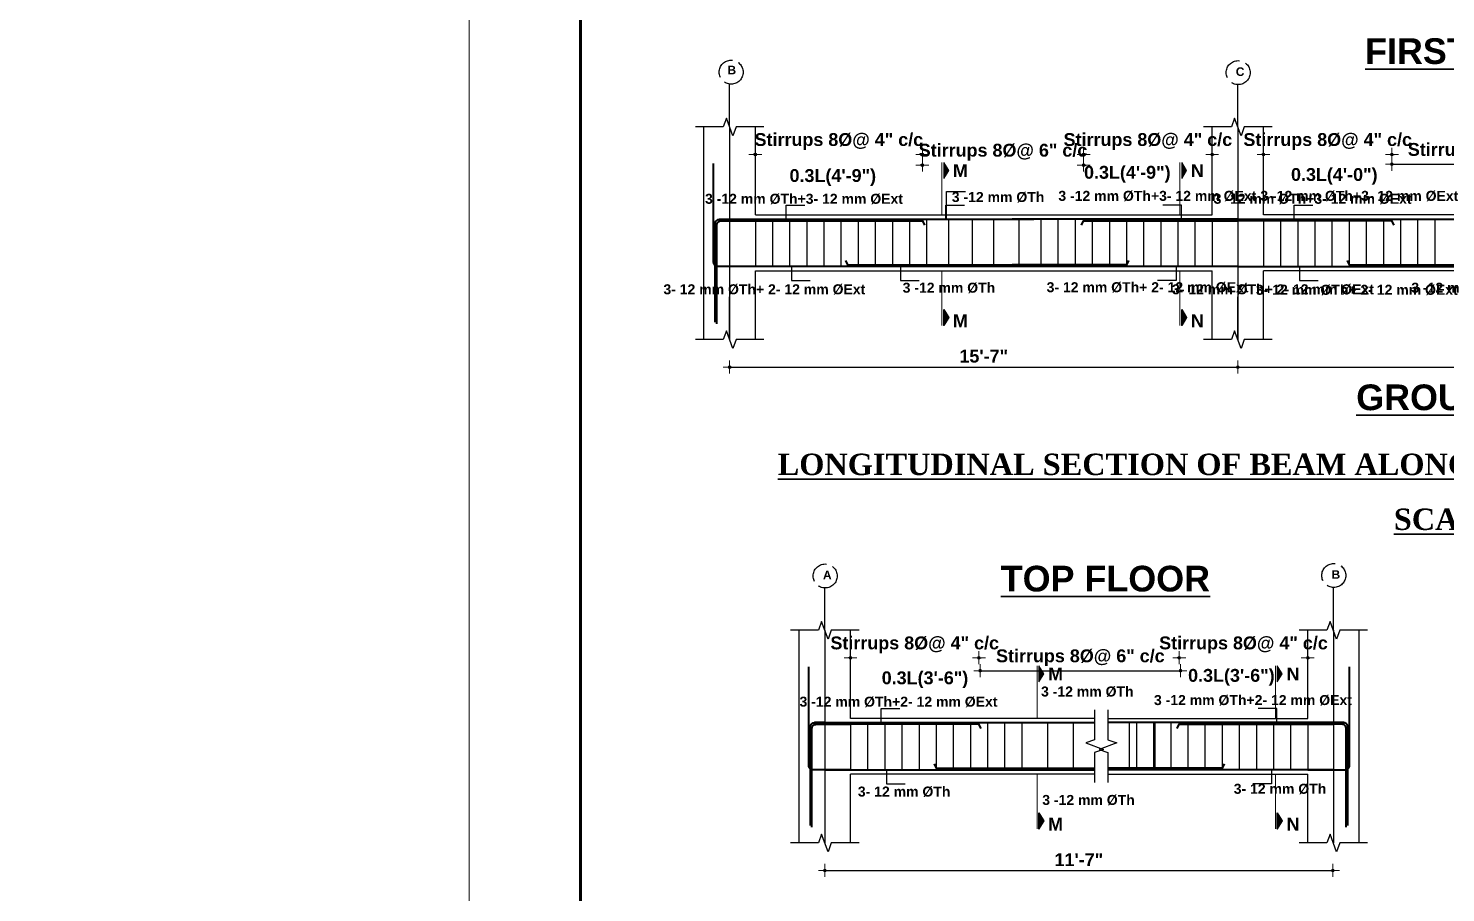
# Model space of a CAD drawing. Header units: inches. Extents: x -12071822 to 12321209, y -1222525 to 1319227.
# Drawn here: x 127889 to 128551, y 49172 to 49576 of the extents above; entities that cross this region are included whole.
import ezdxf
from ezdxf.enums import TextEntityAlignment as Align

# ---------------------------------------------------------------- set-up
doc = ezdxf.new("R2010")
doc.units = ezdxf.units.IN
doc.header["$MEASUREMENT"] = 0
doc.header["$PDMODE"] = 35
doc.linetypes.add('ACAD_ISO02W100', pattern=[15, 12, -3])
for name, color, linetype, lineweight in [('BAR', 5, 'Continuous', 40), ('BORDER', 7, 'Continuous', 60), ('Dimension', 130, 'Continuous', 9), ('Hatch', 9, 'Continuous', 9), ('HATCH1', 4, 'ACAD_ISO02W100', 13), ('TEXT', 255, 'Continuous', 35), ('Window', 3, 'Continuous', 0), ('Windows', 151, 'Continuous', 15)]:
    doc.layers.add(name, color=color, linetype=linetype, lineweight=lineweight)
doc.layers.add('STIRRUP', color=10, linetype='Continuous')
doc.styles.add('1.8 str', font='times.ttf', dxfattribs={"width": 0.8, "height": 6})
doc.styles.add('STYLE1', font='arialbd.ttf')
doc.dimstyles.new('1.4', dxfattribs={"dimscale": 0, "dimtxt": 6, "dimasz": 0.5, "dimexe": 2, "dimexo": 9, "dimgap": 2, "dimtad": 1, "dimdec": 0, "dimlfac": 0.5, "dimzin": 3, "dimdsep": 46, "dimlunit": 4, "dimtxsty": '1.8 str', "dimblk": 'DIM', "dimcen": 3, "dimdle": 3, "dimse1": 1, "dimse2": 1, "dimclrd": 256, "dimclre": 256, "dimclrt": 7, "dimadec": 1, "dimazin": 2, "dimtfac": 1, "dimtdec": 0, "dimtix": 1, "dimtofl": 0, "dimtmove": 2, "dimatfit": 3, "dimldrblk": 'ARROW', "dimfxl": 2, "dimfrac": 2, "dimtolj": 2, "dimtzin": 0, "dimarcsym": 0})

# ---------------------------------------------------------------- blocks, each defined once
blk = doc.blocks.new('DIM')
at = {"layer": 'Dimension'}
h = blk.add_hatch(color=256, dxfattribs=at)
h.paths.add_polyline_path([(0, 1.3), (0, 0), (1.3, 0, 0.414214)])
h.paths.add_polyline_path([(1.3, 0), (0, 0), (0, -1.3, 0.414214)])
h.paths.add_polyline_path([(0, 0), (-1.3, 0, 0.414214), (0, -1.3)])
h.paths.add_polyline_path([(0, 1.3, 0.414214), (-1.3, 0), (0, 0)])
for p, q in [((-6, 0), (6, 0)), ((0, 6), (0, -6))]:
    blk.add_line(p, q, dxfattribs=at)
blk.add_circle((0, 0), 1.28, dxfattribs=at)
blk = doc.blocks.new('*D2390')
at = {"layer": 'Defpoints', "color": 0, "ltscale": 10, "transparency": 16777216}
for p in [(128306.27, 49517.12), (128228.27, 49505.14), (128306.27, 49500.58)]:
    blk.add_point(p, dxfattribs=at)
at = {"layer": 'Dimension', "lineweight": -2, "ltscale": 10, "transparency": 16777216}
for p, q in [((128227.77, 49517.12), (128227.27, 49517.12)), ((128306.77, 49517.12), (128307.27, 49517.12))]:
    blk.add_line(p, q, dxfattribs=at)
at = {"layer": 'Dimension', "lineweight": -2, "ltscale": 10, "transparency": 16777216, "xscale": 0.5, "yscale": 0.5, "zscale": 0.5}
blk.add_blockref('DIM', (128228.27, 49517.12), dxfattribs=at)
at = {"layer": 'Dimension', "lineweight": -2, "ltscale": 10, "transparency": 16777216, "xscale": 0.5, "yscale": 0.5, "zscale": 0.5, "rotation": 180}
blk.add_blockref('DIM', (128306.27, 49517.12), dxfattribs=at)
at = {"layer": 'Dimension', "color": 7, "ltscale": 10, "transparency": 16777216, "insert": (128267.27, 49523.15), "char_height": 6, "attachment_point": 5, "style": 'STYLE1'}
blk.add_mtext('\\A2;Stirrups 8%%C@ 4" c/c', dxfattribs=at)
blk = doc.blocks.new('ARROW')
at = {"layer": 'Hatch'}
h = blk.add_hatch(color=256, dxfattribs=at)
h.dxf.hatch_style = 1
h.paths.add_polyline_path([(12191115.8, -1270860.1), (12191485.4, -1270660.1), (12191115.8, -1270660.1)])
for p, q in [((12191115.8, -1270860.1), (12191115.8, -1270060.1)), ((12191015.8, -1270160.1), (12196382.9, -1270160.1)), ((12191485.4, -1270660.1), (12190746.1, -1270660.1)), ((12190746.1, -1270660.1), (12191115.8, -1270860.1)), ((12191485.4, -1270660.1), (12191115.8, -1270860.1))]:
    blk.add_line(p, q, dxfattribs=at)
blk = doc.blocks.new('*D2391')
at = {"layer": 'Defpoints', "color": 0, "ltscale": 10, "transparency": 16777216}
for p in [(128381.62, 49512.14), (128306.27, 49495.6), (128381.62, 49481.09)]:
    blk.add_point(p, dxfattribs=at)
at = {"layer": 'Dimension', "lineweight": -2, "ltscale": 10, "transparency": 16777216}
for p, q in [((128305.77, 49512.14), (128305.27, 49512.14)), ((128382.12, 49512.14), (128382.62, 49512.14))]:
    blk.add_line(p, q, dxfattribs=at)
at = {"layer": 'Dimension', "lineweight": -2, "ltscale": 10, "transparency": 16777216, "xscale": 0.5, "yscale": 0.5, "zscale": 0.5}
blk.add_blockref('DIM', (128306.27, 49512.14), dxfattribs=at)
at = {"layer": 'Dimension', "lineweight": -2, "ltscale": 10, "transparency": 16777216, "xscale": 0.5, "yscale": 0.5, "zscale": 0.5, "rotation": 180}
blk.add_blockref('DIM', (128381.62, 49512.14), dxfattribs=at)
at = {"layer": 'Dimension', "color": 7, "ltscale": 10, "transparency": 16777216, "insert": (128343.95, 49518.17), "char_height": 6, "attachment_point": 5, "style": 'STYLE1'}
blk.add_mtext('\\A2;Stirrups 8%%C@ 6" c/c', dxfattribs=at)
blk = doc.blocks.new('*D2392')
at = {"layer": 'Defpoints', "color": 0, "ltscale": 10, "transparency": 16777216}
for p in [(128441.62, 49517.12), (128441.62, 49503.58), (128381.62, 49486.07)]:
    blk.add_point(p, dxfattribs=at)
at = {"layer": 'Dimension', "lineweight": -2, "ltscale": 10, "transparency": 16777216}
for p, q in [((128381.12, 49517.12), (128380.62, 49517.12)), ((128442.12, 49517.12), (128442.62, 49517.12))]:
    blk.add_line(p, q, dxfattribs=at)
at = {"layer": 'Dimension', "lineweight": -2, "ltscale": 10, "transparency": 16777216, "xscale": 0.5, "yscale": 0.5, "zscale": 0.5}
blk.add_blockref('DIM', (128381.62, 49517.12), dxfattribs=at)
at = {"layer": 'Dimension', "lineweight": -2, "ltscale": 10, "transparency": 16777216, "xscale": 0.5, "yscale": 0.5, "zscale": 0.5, "rotation": 180}
blk.add_blockref('DIM', (128441.62, 49517.12), dxfattribs=at)
at = {"layer": 'Dimension', "color": 7, "ltscale": 10, "transparency": 16777216, "insert": (128411.62, 49523.15), "char_height": 6, "attachment_point": 5, "style": 'STYLE1'}
blk.add_mtext('\\A2;Stirrups 8%%C@ 4" c/c', dxfattribs=at)
blk = doc.blocks.new('*D2393')
at = {"layer": 'Defpoints', "color": 0, "ltscale": 10, "transparency": 16777216}
for p in [(128465.62, 49517.12), (128465.62, 49503.58), (128525.62, 49486.07)]:
    blk.add_point(p, dxfattribs=at)
at = {"layer": 'Dimension', "lineweight": -2, "ltscale": 10, "transparency": 16777216}
for p, q in [((128465.12, 49517.12), (128464.62, 49517.12)), ((128526.12, 49517.12), (128526.62, 49517.12))]:
    blk.add_line(p, q, dxfattribs=at)
at = {"layer": 'Dimension', "lineweight": -2, "ltscale": 10, "transparency": 16777216, "xscale": 0.5, "yscale": 0.5, "zscale": 0.5}
blk.add_blockref('DIM', (128465.62, 49517.12), dxfattribs=at)
at = {"layer": 'Dimension', "lineweight": -2, "ltscale": 10, "transparency": 16777216, "xscale": 0.5, "yscale": 0.5, "zscale": 0.5, "rotation": 180}
blk.add_blockref('DIM', (128525.62, 49517.12), dxfattribs=at)
at = {"layer": 'Dimension', "color": 7, "ltscale": 10, "transparency": 16777216, "insert": (128495.62, 49523.15), "char_height": 6, "attachment_point": 5, "style": 'STYLE1'}
blk.add_mtext('\\A2;Stirrups 8%%C@ 4" c/c', dxfattribs=at)
blk = doc.blocks.new('*D2395')
at = {"layer": 'Defpoints', "color": 0, "ltscale": 10, "transparency": 16777216}
for p in [(128619.19, 49512.51), (128525.62, 49481.09), (128619.19, 49481.09)]:
    blk.add_point(p, dxfattribs=at)
at = {"layer": 'Dimension', "lineweight": -2, "ltscale": 10, "transparency": 16777216}
blk.add_line((128526.12, 49512.51), (128618.69, 49512.51), dxfattribs=at)
at = {"layer": 'Dimension', "lineweight": -2, "ltscale": 10, "transparency": 16777216, "xscale": 0.5, "yscale": 0.5, "zscale": 0.5, "rotation": 180}
blk.add_blockref('DIM', (128525.62, 49512.51), dxfattribs=at)
at = {"layer": 'Dimension', "lineweight": -2, "ltscale": 10, "transparency": 16777216, "xscale": 0.5, "yscale": 0.5, "zscale": 0.5}
blk.add_blockref('DIM', (128619.19, 49512.51), dxfattribs=at)
at = {"layer": 'Dimension', "color": 7, "ltscale": 10, "transparency": 16777216, "insert": (128572.41, 49518.54), "char_height": 6, "attachment_point": 5, "style": 'STYLE1'}
blk.add_mtext('\\A2;Stirrups 8%%C@ 6" c/c', dxfattribs=at)
blk = doc.blocks.new('*D2396')
at = {"layer": 'Defpoints', "color": 0, "ltscale": 10, "transparency": 16777216}
for p in [(128216.27, 49430.62), (128453.62, 49430.62), (128453.62, 49417.81)]:
    blk.add_point(p, dxfattribs=at)
at = {"layer": 'Dimension', "lineweight": -2, "ltscale": 10, "transparency": 16777216}
blk.add_line((128216.77, 49417.81), (128453.12, 49417.81), dxfattribs=at)
at = {"layer": 'Dimension', "lineweight": -2, "ltscale": 10, "transparency": 16777216, "xscale": 0.5, "yscale": 0.5, "zscale": 0.5, "rotation": 180}
blk.add_blockref('DIM', (128216.27, 49417.81), dxfattribs=at)
at = {"layer": 'Dimension', "lineweight": -2, "ltscale": 10, "transparency": 16777216, "xscale": 0.5, "yscale": 0.5, "zscale": 0.5}
blk.add_blockref('DIM', (128453.62, 49417.81), dxfattribs=at)
at = {"layer": 'Dimension', "color": 7, "ltscale": 10, "transparency": 16777216, "insert": (128334.95, 49422.88), "char_height": 6, "attachment_point": 5, "style": 'STYLE1'}
blk.add_mtext('\\A2;15\'-7"', dxfattribs=at)
blk = doc.blocks.new('*D2397')
at = {"layer": 'Defpoints', "color": 0, "ltscale": 10, "transparency": 16777216}
for p in [(128453.62, 49430.62), (128690.97, 49430.62), (128690.97, 49417.81)]:
    blk.add_point(p, dxfattribs=at)
at = {"layer": 'Dimension', "lineweight": -2, "ltscale": 10, "transparency": 16777216}
blk.add_line((128454.12, 49417.81), (128690.47, 49417.81), dxfattribs=at)
at = {"layer": 'Dimension', "lineweight": -2, "ltscale": 10, "transparency": 16777216, "xscale": 0.5, "yscale": 0.5, "zscale": 0.5, "rotation": 180}
blk.add_blockref('DIM', (128453.62, 49417.81), dxfattribs=at)
at = {"layer": 'Dimension', "lineweight": -2, "ltscale": 10, "transparency": 16777216, "xscale": 0.5, "yscale": 0.5, "zscale": 0.5}
blk.add_blockref('DIM', (128690.97, 49417.81), dxfattribs=at)
at = {"layer": 'Dimension', "color": 7, "ltscale": 10, "transparency": 16777216, "insert": (128572.3, 49422.88), "char_height": 6, "attachment_point": 5, "style": 'STYLE1'}
blk.add_mtext('\\A2;13\'-4"', dxfattribs=at)
blk = doc.blocks.new('*D2695')
at = {"layer": 'Defpoints', "color": 0, "ltscale": 10, "transparency": 16777216}
for p in [(128272.71, 49282.06), (128272.71, 49268.51), (128332.71, 49251)]:
    blk.add_point(p, dxfattribs=at)
at = {"layer": 'Dimension', "lineweight": -2, "ltscale": 10, "transparency": 16777216}
for p, q in [((128272.21, 49282.06), (128271.71, 49282.06)), ((128333.21, 49282.06), (128333.71, 49282.06))]:
    blk.add_line(p, q, dxfattribs=at)
at = {"layer": 'Dimension', "lineweight": -2, "ltscale": 10, "transparency": 16777216, "xscale": 0.5, "yscale": 0.5, "zscale": 0.5}
blk.add_blockref('DIM', (128272.71, 49282.06), dxfattribs=at)
at = {"layer": 'Dimension', "lineweight": -2, "ltscale": 10, "transparency": 16777216, "xscale": 0.5, "yscale": 0.5, "zscale": 0.5, "rotation": 180}
blk.add_blockref('DIM', (128332.71, 49282.06), dxfattribs=at)
at = {"layer": 'Dimension', "color": 7, "ltscale": 10, "transparency": 16777216, "insert": (128302.71, 49288.08), "char_height": 6, "attachment_point": 5, "style": 'STYLE1'}
blk.add_mtext('\\A2;Stirrups 8%%C@ 4" c/c', dxfattribs=at)
blk = doc.blocks.new('*D2696')
at = {"layer": 'Defpoints', "color": 0, "ltscale": 10, "transparency": 16777216}
for p in [(128486.28, 49282.06), (128486.28, 49268.51), (128426.28, 49251)]:
    blk.add_point(p, dxfattribs=at)
at = {"layer": 'Dimension', "lineweight": -2, "ltscale": 10, "transparency": 16777216}
for p, q in [((128425.78, 49282.06), (128425.28, 49282.06)), ((128486.78, 49282.06), (128487.28, 49282.06))]:
    blk.add_line(p, q, dxfattribs=at)
at = {"layer": 'Dimension', "lineweight": -2, "ltscale": 10, "transparency": 16777216, "xscale": 0.5, "yscale": 0.5, "zscale": 0.5}
blk.add_blockref('DIM', (128426.28, 49282.06), dxfattribs=at)
at = {"layer": 'Dimension', "lineweight": -2, "ltscale": 10, "transparency": 16777216, "xscale": 0.5, "yscale": 0.5, "zscale": 0.5, "rotation": 180}
blk.add_blockref('DIM', (128486.28, 49282.06), dxfattribs=at)
at = {"layer": 'Dimension', "color": 7, "ltscale": 10, "transparency": 16777216, "insert": (128456.28, 49288.08), "char_height": 6, "attachment_point": 5, "style": 'STYLE1'}
blk.add_mtext('\\A2;Stirrups 8%%C@ 4" c/c', dxfattribs=at)
blk = doc.blocks.new('*D2697')
at = {"layer": 'Defpoints', "color": 0, "ltscale": 10, "transparency": 16777216}
for p in [(128426.86, 49276.02), (128333.29, 49244.6), (128426.86, 49244.6)]:
    blk.add_point(p, dxfattribs=at)
at = {"layer": 'Dimension', "lineweight": -2, "ltscale": 10, "transparency": 16777216}
blk.add_line((128333.79, 49276.02), (128426.36, 49276.02), dxfattribs=at)
at = {"layer": 'Dimension', "lineweight": -2, "ltscale": 10, "transparency": 16777216, "xscale": 0.5, "yscale": 0.5, "zscale": 0.5, "rotation": 180}
blk.add_blockref('DIM', (128333.29, 49276.02), dxfattribs=at)
at = {"layer": 'Dimension', "lineweight": -2, "ltscale": 10, "transparency": 16777216, "xscale": 0.5, "yscale": 0.5, "zscale": 0.5}
blk.add_blockref('DIM', (128426.86, 49276.02), dxfattribs=at)
at = {"layer": 'Dimension', "color": 7, "ltscale": 10, "transparency": 16777216, "insert": (128380.08, 49282.05), "char_height": 6, "attachment_point": 5, "style": 'STYLE1'}
blk.add_mtext('\\A2;Stirrups 8%%C@ 6" c/c', dxfattribs=at)
blk = doc.blocks.new('*D2698')
at = {"layer": 'Defpoints', "color": 0, "ltscale": 10, "transparency": 16777216}
for p in [(128260.71, 49195.56), (128498.06, 49195.56), (128498.06, 49182.75)]:
    blk.add_point(p, dxfattribs=at)
at = {"layer": 'Dimension', "lineweight": -2, "ltscale": 10, "transparency": 16777216}
blk.add_line((128261.21, 49182.75), (128497.56, 49182.75), dxfattribs=at)
at = {"layer": 'Dimension', "lineweight": -2, "ltscale": 10, "transparency": 16777216, "xscale": 0.5, "yscale": 0.5, "zscale": 0.5, "rotation": 180}
blk.add_blockref('DIM', (128260.71, 49182.75), dxfattribs=at)
at = {"layer": 'Dimension', "lineweight": -2, "ltscale": 10, "transparency": 16777216, "xscale": 0.5, "yscale": 0.5, "zscale": 0.5}
blk.add_blockref('DIM', (128498.06, 49182.75), dxfattribs=at)
at = {"layer": 'Dimension', "color": 7, "ltscale": 10, "transparency": 16777216, "insert": (128379.38, 49187.76), "char_height": 6, "attachment_point": 5, "style": 'STYLE1'}
blk.add_mtext('\\A2;11\'-7"', dxfattribs=at)

msp = doc.modelspace()

# ---------------------------------------------------------------- hatches: boundary and pattern name
at = {"layer": 'TEXT', "ltscale": 10}
for points in [[(128316.26, 49513.36), (128316.26, 49505.86), (128318.57, 49509.61)], [(128427.42, 49513.36), (128427.42, 49505.86), (128429.73, 49509.61)], [(128316.26, 49437.22), (128316.26, 49444.73), (128318.57, 49440.97)], [(128427.42, 49437.22), (128427.42, 49444.73), (128429.73, 49440.97)], [(128360.7, 49278.3), (128360.7, 49270.8), (128363.01, 49274.55)], [(128472.08, 49278.3), (128472.08, 49270.8), (128474.38, 49274.55)], [(128360.7, 49202.16), (128360.7, 49209.66), (128363.01, 49205.91)], [(128472.08, 49202.16), (128472.08, 49209.66), (128474.38, 49205.91)]]:
    msp.add_hatch(color=256, dxfattribs=at).paths.add_polyline_path(points)

# ---------------------------------------------------------------- linework, layer by layer
for p, q in [((128216.27, 49529.98), (128216.27, 49549.93)), ((128453.62, 49529.98), (128453.62, 49549.93)), ((128216.27, 49529.98), (128216.27, 49430.62)), ((128453.62, 49529.98), (128453.62, 49430.62)), ((128216.27, 49430.62), (128216.27, 49450.58)), ((128453.62, 49430.62), (128453.62, 49450.58)), ((128260.71, 49294.92), (128260.71, 49314.87)), ((128498.28, 49294.92), (128498.28, 49314.87)), ((128260.71, 49294.92), (128260.71, 49195.56)), ((128498.28, 49294.92), (128498.28, 49195.56))]:
    msp.add_line(p, q)
at = {"ltscale": 10}
for p, q in [((128204.27, 49462.82), (128204.27, 49529.98)), ((128228.27, 49488.82), (128228.27, 49529.98)), ((128441.62, 49488.82), (128441.62, 49529.98)), ((128465.62, 49488.82), (128465.62, 49529.98)), ((128228.27, 49488.82), (128426.57, 49488.82)), ((128348.27, 49488.82), (128441.62, 49488.82)), ((128664.13, 49488.82), (128465.62, 49488.82)), ((128204.27, 49430.62), (128204.27, 49462.82)), ((128228.27, 49430.62), (128228.27, 49462.82)), ((128228.27, 49462.82), (128424.78, 49462.82)), ((128348.27, 49462.82), (128441.62, 49462.82)), ((128441.62, 49430.62), (128441.62, 49462.82)), ((128662.35, 49462.82), (128465.62, 49462.82)), ((128465.62, 49430.62), (128465.62, 49462.82)), ((128248.71, 49195.56), (128248.71, 49294.92)), ((128272.71, 49253.75), (128272.71, 49294.92)), ((128486.28, 49253.75), (128486.28, 49294.92)), ((128510.28, 49251), (128510.28, 49294.92)), ((128386.71, 49253.75), (128272.71, 49253.75)), ((128392.92, 49253.75), (128486.28, 49253.75)), ((128510.28, 49195.56), (128510.28, 49251)), ((128386.71, 49227.75), (128272.71, 49227.75)), ((128272.71, 49195.56), (128272.71, 49227.75)), ((128392.92, 49227.75), (128486.28, 49227.75)), ((128486.28, 49195.56), (128486.28, 49227.75))]:
    msp.add_line(p, q, dxfattribs=at)
at = {"linetype": 'Continuous', "ltscale": 10}
for points in [[(128232.27, 49529.98), (128219.27, 49529.98), (128217.77, 49525.86), (128214.77, 49534.1), (128213.27, 49529.98), (128200.27, 49529.98)], [(128469.62, 49529.98), (128456.62, 49529.98), (128455.12, 49525.86), (128452.12, 49534.1), (128450.62, 49529.98), (128437.62, 49529.98)], [(128232.27, 49430.62), (128219.27, 49430.62), (128217.77, 49426.5), (128214.77, 49434.75), (128213.27, 49430.62), (128200.27, 49430.62)], [(128469.62, 49430.62), (128456.62, 49430.62), (128455.12, 49426.5), (128452.12, 49434.75), (128450.62, 49430.62), (128437.62, 49430.62)], [(128276.71, 49294.92), (128263.71, 49294.92), (128262.21, 49290.8), (128259.21, 49299.04), (128257.71, 49294.92), (128244.71, 49294.92)], [(128514.28, 49294.92), (128501.28, 49294.92), (128499.78, 49290.8), (128496.78, 49299.04), (128495.28, 49294.92), (128482.28, 49294.92)], [(128386.71, 49257.75), (128386.71, 49243.75), (128382.59, 49242.25), (128390.83, 49239.25), (128386.71, 49237.75), (128386.71, 49223.75)], [(128386.71, 49257.75), (128386.71, 49243.75), (128382.59, 49242.25), (128390.83, 49239.25), (128386.71, 49237.75), (128386.71, 49223.75)], [(128392.92, 49257.75), (128392.92, 49243.75), (128397.05, 49242.25), (128388.8, 49239.25), (128392.92, 49237.75), (128392.92, 49223.75)], [(128392.92, 49257.75), (128392.92, 49243.75), (128397.05, 49242.25), (128388.8, 49239.25), (128392.92, 49237.75), (128392.92, 49223.75)], [(128276.71, 49195.56), (128263.71, 49195.56), (128262.21, 49191.44), (128259.21, 49199.68), (128257.71, 49195.56), (128244.71, 49195.56)], [(128514.28, 49195.56), (128501.28, 49195.56), (128499.78, 49191.44), (128496.78, 49199.68), (128495.28, 49195.56), (128482.28, 49195.56)]]:
    msp.add_lwpolyline(points, dxfattribs=at)
at = {"layer": 'BAR', "ltscale": 10}
for p, q in [((128453.62, 49486.82), (128348.27, 49486.82)), ((128453.62, 49486.82), (128595.84, 49486.82)), ((128453.62, 49464.82), (128348.27, 49464.82)), ((128453.62, 49464.82), (128595.84, 49464.82)), ((128260.71, 49251.75), (128255.97, 49251.75)), ((128260.71, 49251.75), (128386.71, 49251.75)), ((128498.28, 49251.75), (128392.92, 49251.75)), ((128260.71, 49229.75), (128254.71, 49229.75)), ((128260.71, 49229.75), (128386.71, 49229.75)), ((128498.28, 49229.75), (128392.92, 49229.75))]:
    msp.add_line(p, q, dxfattribs=at)
for points in [[(128228.27, 49464.82), (128210.79, 49464.82, -0.414214), (128208.77, 49466.83), (128208.77, 49512.82)], [(128209.52, 49438.82), (128209.52, 49484.8, -0.414214), (128211.54, 49486.82), (128228.27, 49486.82)], [(128210.27, 49438.07), (128210.27, 49484.05, -0.414214), (128212.29, 49486.07), (128228.27, 49486.07)], [(128272.71, 49229.75), (128255.22, 49229.75, -0.414214), (128253.21, 49231.77), (128253.21, 49277.75)], [(128486.28, 49229.75), (128503.76, 49229.75, 0.414214), (128505.78, 49231.77), (128505.78, 49277.75)], [(128253.96, 49203.75), (128253.96, 49249.74, -0.414214), (128255.97, 49251.75), (128272.71, 49251.75)], [(128254.71, 49203), (128254.71, 49248.99, -0.414214), (128256.72, 49251), (128272.71, 49251)], [(128505.03, 49203.75), (128505.03, 49249.74, 0.414214), (128503.01, 49251.75), (128486.28, 49251.75)], [(128504.28, 49203), (128504.28, 49248.99, 0.414214), (128502.26, 49251), (128486.28, 49251)]]:
    msp.add_lwpolyline(points, format="xyb", dxfattribs=at)
for points in [[(128216.27, 49486.82), (128358.27, 49486.82)], [(128216.27, 49486.07), (128306.27, 49486.07), (128307.23, 49484.07)], [(128380.58, 49484.07), (128381.62, 49486.07), (128453.62, 49486.07)], [(128526.67, 49484.07), (128525.62, 49486.07), (128453.62, 49486.07)], [(128270.32, 49467.57), (128271.27, 49465.57), (128358.27, 49465.57)], [(128402.58, 49467.57), (128401.62, 49465.57), (128348.27, 49465.57)], [(128504.67, 49467.57), (128505.62, 49465.57), (128595.84, 49465.57)], [(128358.27, 49464.82), (128216.27, 49464.82)], [(128256.72, 49251), (128260.71, 49251)], [(128333.75, 49249), (128332.71, 49251), (128260.71, 49251)], [(128425.23, 49249), (128426.28, 49251), (128498.28, 49251)], [(128311.75, 49232.5), (128312.71, 49230.5), (128386.71, 49230.5)], [(128447.23, 49232.5), (128446.28, 49230.5), (128392.92, 49230.5)]]:
    msp.add_lwpolyline(points, dxfattribs=at)
at = {"layer": 'BORDER'}
msp.add_lwpolyline([(131209.5, 50247.19), (131209.5, 48156.34), (128146.66, 48156.34), (128146.66, 50247.19)], close=True, dxfattribs=at)
at = {"layer": 'Dimension', "ltscale": 10}
for p, q in [((128315.4, 49488.82), (128315.4, 49513.31)), ((128426.57, 49488.82), (128426.57, 49513.31)), ((128315.4, 49437.27), (128315.4, 49462.82)), ((128426.57, 49437.27), (128426.57, 49462.82)), ((128359.84, 49253.75), (128359.84, 49278.25)), ((128471.22, 49253.75), (128471.22, 49278.25)), ((128359.84, 49202.21), (128359.84, 49227.75)), ((128471.22, 49202.21), (128471.22, 49227.75))]:
    msp.add_line(p, q, dxfattribs=at)
for points in [[(128316.26, 49505.86), (128316.26, 49513.36), (128318.57, 49509.61), (128316.26, 49505.86)], [(128427.42, 49505.86), (128427.42, 49513.36), (128429.73, 49509.61), (128427.42, 49505.86)], [(128360.7, 49270.8), (128360.7, 49278.3), (128363.01, 49274.55), (128360.7, 49270.8)], [(128472.08, 49270.8), (128472.08, 49278.3), (128474.38, 49274.55), (128472.08, 49270.8)]]:
    msp.add_lwpolyline(points, dxfattribs=at)
at = {"layer": 'HATCH1', "lineweight": 25}
for centre in [(128216.95, 49555.51), (128453.79, 49555.31), (128260.87, 49320.24), (128498.44, 49320.47)]:
    msp.add_circle(centre, 5.6, dxfattribs=at)
at = {"layer": 'STIRRUP'}
for p, q in [((128228.27, 49487.22), (128228.27, 49464.42)), ((128236.27, 49487.22), (128236.27, 49464.42)), ((128244.27, 49487.22), (128244.27, 49464.42)), ((128252.27, 49487.22), (128252.27, 49464.42)), ((128260.27, 49487.22), (128260.27, 49464.42)), ((128268.27, 49487.22), (128268.27, 49464.42)), ((128276.27, 49487.22), (128276.27, 49464.42)), ((128284.27, 49487.22), (128284.27, 49464.42)), ((128292.27, 49487.22), (128292.27, 49464.42)), ((128300.27, 49487.22), (128300.27, 49464.42)), ((128308.27, 49487.22), (128308.27, 49464.42)), ((128318.54, 49487.22), (128318.54, 49464.42)), ((128329.59, 49487.22), (128329.59, 49464.42)), ((128339.44, 49487.22), (128339.44, 49464.42)), ((128351.27, 49487.22), (128351.27, 49464.42)), ((128361.62, 49487.22), (128361.62, 49464.42)), ((128369.62, 49487.22), (128369.62, 49464.42)), ((128377.62, 49487.22), (128377.62, 49464.42)), ((128385.62, 49487.22), (128385.62, 49464.42)), ((128393.62, 49487.22), (128393.62, 49464.42)), ((128401.62, 49487.22), (128401.62, 49464.42)), ((128409.62, 49487.22), (128409.62, 49464.42)), ((128417.62, 49487.22), (128417.62, 49464.42)), ((128425.62, 49487.22), (128425.62, 49464.42)), ((128433.62, 49487.22), (128433.62, 49464.42)), ((128441.62, 49487.22), (128441.62, 49464.42)), ((128465.62, 49487.22), (128465.62, 49464.42)), ((128473.62, 49487.22), (128473.62, 49464.42)), ((128481.62, 49487.22), (128481.62, 49464.42)), ((128489.62, 49487.22), (128489.62, 49464.42)), ((128497.62, 49487.22), (128497.62, 49464.42)), ((128505.62, 49487.22), (128505.62, 49464.42)), ((128513.62, 49487.22), (128513.62, 49464.42)), ((128521.62, 49487.22), (128521.62, 49464.42)), ((128529.62, 49487.22), (128529.62, 49464.42)), ((128537.62, 49487.22), (128537.62, 49464.42)), ((128545.62, 49487.22), (128545.62, 49464.42)), ((128272.71, 49252.15), (128272.71, 49229.35)), ((128280.71, 49252.15), (128280.71, 49229.35)), ((128288.71, 49252.15), (128288.71, 49229.35)), ((128296.71, 49252.15), (128296.71, 49229.35)), ((128304.71, 49252.15), (128304.71, 49229.35)), ((128312.71, 49252.15), (128312.71, 49229.35)), ((128320.71, 49252.15), (128320.71, 49229.35)), ((128328.71, 49252.15), (128328.71, 49229.35)), ((128336.71, 49252.15), (128336.71, 49229.35)), ((128344.71, 49252.15), (128344.71, 49229.35)), ((128352.71, 49252.15), (128352.71, 49229.35)), ((128364.71, 49252.15), (128364.71, 49229.35)), ((128376.71, 49252.15), (128376.71, 49229.35)), ((128402.92, 49252.15), (128402.92, 49229.35)), ((128406.28, 49252.15), (128406.28, 49229.35)), ((128414.28, 49252.15), (128414.28, 49229.35)), ((128414.92, 49252.15), (128414.92, 49229.35)), ((128422.28, 49252.15), (128422.28, 49229.35)), ((128430.28, 49252.15), (128430.28, 49229.35)), ((128438.28, 49252.15), (128438.28, 49229.35)), ((128446.28, 49252.15), (128446.28, 49229.35)), ((128454.28, 49252.15), (128454.28, 49229.35)), ((128462.28, 49252.15), (128462.28, 49229.35)), ((128470.28, 49252.15), (128470.28, 49229.35)), ((128478.28, 49252.15), (128478.28, 49229.35)), ((128486.28, 49252.15), (128486.28, 49229.35))]:
    msp.add_line(p, q, dxfattribs=at)
at = {"layer": 'TEXT', "ltscale": 10}
for points in [[(128316.26, 49444.73), (128316.26, 49437.22), (128318.57, 49440.97), (128316.26, 49444.73)], [(128427.42, 49444.73), (128427.42, 49437.22), (128429.73, 49440.97), (128427.42, 49444.73)], [(128360.7, 49209.66), (128360.7, 49202.16), (128363.01, 49205.91), (128360.7, 49209.66)], [(128472.08, 49209.66), (128472.08, 49202.16), (128474.38, 49205.91), (128472.08, 49209.66)]]:
    msp.add_lwpolyline(points, dxfattribs=at)
at = {"layer": 'Window'}
msp.add_lwpolyline([(131261.5, 50299.19), (131261.5, 48104.34), (128094.66, 48104.34), (128094.66, 50299.19)], close=True, dxfattribs=at)
at = {"layer": 'Windows'}
msp.add_circle((127888.68, 49173.51), 6257.09, dxfattribs=at)

# ---------------------------------------------------------------- texts
at = {"layer": 'HATCH1', "lineweight": 25, "style": 'STYLE1'}
for s, p in [('B', (128215.26, 49554.52)), ('C', (128452.69, 49553.76)), ('A', (128259.85, 49318.69)), ('B', (128497.42, 49318.92))]:
    msp.add_text(s, height=4, dxfattribs=at).set_placement(p)
at = {"layer": 'TEXT', "style": 'STYLE1'}
for s, p in [('%%UFIRST FLOOR', (128568.93, 49565.36)), ('%%UGROUND FLOOR', (128577.84, 49403.68)), ('%%UTOP FLOOR', (128391.77, 49319.02))]:
    msp.add_text(s, height=12, dxfattribs=at).set_placement(p, align=Align.MIDDLE_CENTER)
for s, p in [('0.3L(4\'-9")', (128244.23, 49504.24)), ('0.3L(4\'-9")', (128381.79, 49505.76)), ('0.3L(4\'-0")', (128478.47, 49504.73)), ('0.3L(3\'-6")', (128287.28, 49269.67)), ('0.3L(3\'-6")', (128430.4, 49270.83))]:
    msp.add_text(s, height=6, dxfattribs=at).set_placement(p)
at = {"layer": 'TEXT', "ltscale": 10, "style": 'STYLE1'}
for s, height, p in [('M', 6, (128320.55, 49506.52)), ('N', 6, (128431.72, 49506.52)), ('3 -12 mm %%CTh+3- 12 mm %%CExt', 4.68, (128369.81, 49495.42)), ('3 -12 mm %%CTh+3- 12 mm %%CExt', 4.68, (128464.16, 49495.42)), ('3 -12 mm %%CTh+3- 12 mm %%CExt', 4.68, (128204.76, 49494.05)), ('3 -12 mm %%CTh ', 4.68, (128320.03, 49494.88)), ('3 -12 mm %%CTh+3- 12 mm %%CExt', 4.68, (128442.33, 49494.05)), ('3- 12 mm %%CTh+ 2- 12 mm %%CExt', 4.68, (128185.33, 49451.79)), ('3 -12 mm %%CTh ', 4.68, (128297.08, 49452.53)), ('3- 12 mm %%CTh+ 2- 12 mm %%CExt', 4.68, (128364.33, 49452.76)), ('3- 12 mm %%CTh+ 2- 12 mm %%CExt', 4.68, (128422.9, 49451.79)), ('3- 12 mm %%CTh+ 2- 12 mm %%CExt', 4.68, (128462.07, 49451.55)), ('3 -12 mm %%CTh ', 4.68, (128534.65, 49452.53)), ('M', 6, (128320.55, 49436.4)), ('N', 6, (128431.72, 49436.4)), ('M', 6, (128365, 49271.46)), ('N', 6, (128476.38, 49271.46)), ('3 -12 mm %%CTh ', 4.68, (128361.72, 49263.96)), ('3 -12 mm %%CTh+2- 12 mm %%CExt', 4.68, (128248.9, 49259.21)), ('3 -12 mm %%CTh+2- 12 mm %%CExt', 4.68, (128414.46, 49259.96)), ('3- 12 mm %%CTh', 4.68, (128276.15, 49217.23)), ('3- 12 mm %%CTh', 4.68, (128451.72, 49218.53)), ('3 -12 mm %%CTh ', 4.68, (128362.28, 49213.31)), ('M', 6, (128365, 49201.33)), ('N', 6, (128476.38, 49201.33))]:
    msp.add_text(s, height=height, dxfattribs=at).set_placement(p)
at = {"layer": 'TEXT', "char_height": 10, "width": 450.6233, "attachment_point": 3, "style": 'STYLE1'}
for s, insert in [('{\\fTimes New Roman|b1|i0|c0|p18;\\LLONGITUDINAL SECTION OF BEAM ALONG  1-1 & 3-3}', (128631.45, 49377.38)), ('{\\fTimes New Roman|b1|i0|c0|p18;\\LSCALE : 1" =2\'}', (128629.52, 49351.73))]:
    msp.add_mtext(s, dxfattribs=dict(at, insert=insert))

# ---------------------------------------------------------------- dimensions: what is measured, and where the dimension line sits
at = {"layer": 'Dimension', "ltscale": 10}
for base, p1, p2, text, picture, middle in [((128306.27, 49517.12), (128228.27, 49505.14), (128306.27, 49500.58), 'Stirrups 8%%C@ 4" c/c', '*D2390', (128267.27, 49523.15)), ((128441.62, 49517.12), (128381.62, 49486.07), (128441.62, 49503.58), 'Stirrups 8%%C@ 4" c/c', '*D2392', (128411.62, 49523.15)), ((128381.62, 49512.14), (128306.27, 49495.6), (128381.62, 49481.09), 'Stirrups 8%%C@ 6" c/c', '*D2391', (128343.95, 49518.17)), ((128619.19, 49512.51), (128525.62, 49481.09), (128619.19, 49481.09), 'Stirrups 8%%C@ 6" c/c', '*D2395', (128572.41, 49518.54)), ((128453.62, 49417.81), (128216.27, 49430.62), (128453.62, 49430.62), '15\'-7"', '*D2396', (128334.95, 49422.88)), ((128690.97, 49417.81), (128453.62, 49430.62), (128690.97, 49430.62), '13\'-4"', '*D2397', (128572.3, 49422.88)), ((128486.28, 49282.06), (128426.28, 49251), (128486.28, 49268.51), 'Stirrups 8%%C@ 4" c/c', '*D2696', (128456.28, 49288.08)), ((128426.86, 49276.02), (128333.29, 49244.6), (128426.86, 49244.6), 'Stirrups 8%%C@ 6" c/c', '*D2697', (128380.08, 49282.05)), ((128498.06, 49182.75), (128260.71, 49195.56), (128498.06, 49195.56), '11\'-7"', '*D2698', (128379.38, 49187.76))]:
    dim = msp.add_linear_dim(base=base, p1=p1, p2=p2, text=text, dimstyle='1.4', override={"dimscale": 1, "dimtxsty": 'STYLE1'}, dxfattribs=at)
    dim.commit()
    dim.dimension.update_dxf_attribs({"geometry": picture, "text_midpoint": middle})
for base, p1, p2, picture, middle in [((128465.62, 49517.12), (128525.62, 49486.07), (128465.62, 49503.58), '*D2393', (128495.62, 49523.15)), ((128272.71, 49282.06), (128332.71, 49251), (128272.71, 49268.51), '*D2695', (128302.71, 49288.08))]:
    dim = msp.add_linear_dim(base=base, p1=p1, p2=p2, angle=180, text='Stirrups 8%%C@ 4" c/c', dimstyle='1.4', override={"dimscale": 1, "dimtxsty": 'STYLE1'}, dxfattribs=at)
    dim.commit()
    dim.dimension.update_dxf_attribs({"geometry": picture, "text_midpoint": middle})

# ---------------------------------------------------------------- leaders
for points in [[(128242.63, 49487.22), (128242.63, 49493.42), (128251.35, 49493.42)], [(128317.31, 49487.22), (128317.31, 49493.42), (128326.03, 49493.42)], [(128317.61, 49486.82), (128317.61, 49499.79), (128326.5, 49499.79)], [(128427.27, 49487.22), (128427.27, 49493.42), (128418.55, 49493.42)], [(128479.98, 49487.22), (128479.98, 49493.42), (128488.7, 49493.42)], [(128245.11, 49464.42), (128245.11, 49458.21), (128253.83, 49458.21)], [(128296.03, 49464.42), (128296.03, 49458.21), (128304.75, 49458.21)], [(128424.78, 49464.42), (128424.78, 49458.21), (128416.06, 49458.21)], [(128482.46, 49464.42), (128482.46, 49458.21), (128491.18, 49458.21)], [(128287.07, 49252.15), (128287.07, 49258.36), (128295.79, 49258.36)], [(128471.92, 49252.15), (128471.92, 49258.36), (128463.2, 49258.36)], [(128289.55, 49229.35), (128289.55, 49223.14), (128298.27, 49223.14)], [(128469.44, 49229.35), (128469.44, 49223.14), (128460.72, 49223.14)]]:
    msp.add_leader(points, dimstyle='1.4', override={"dimscale": 1, "dimtxsty": 'STYLE1'}, dxfattribs=at)

doc.saveas('drawing.dxf')
